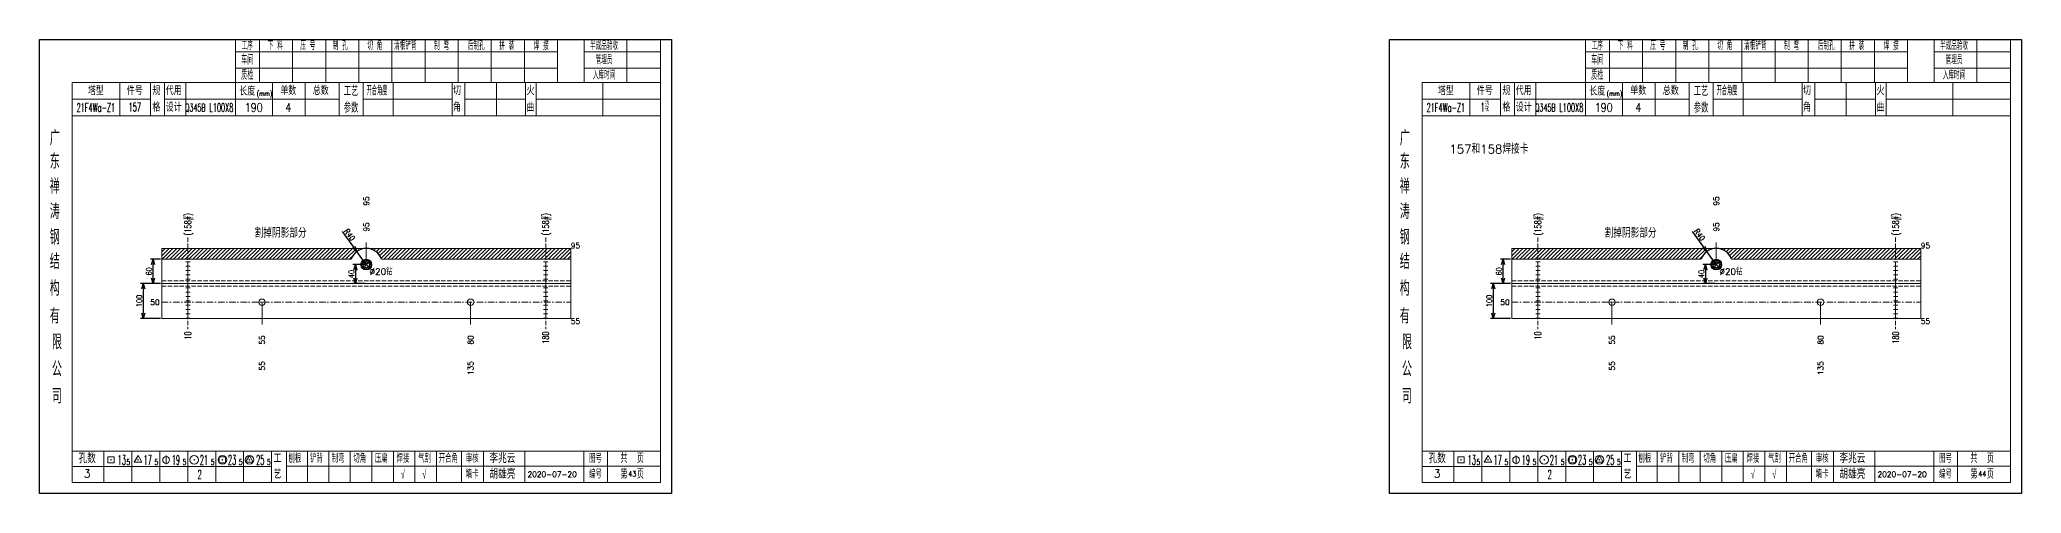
# Model space of a CAD drawing. Extents: x 1310 to 15542, y -76 to 8381.
# Drawn here: x 14626 to 15542, y 5794 to 6004 of the extents above; entities that cross this region are included whole.
import ezdxf
from ezdxf.enums import TextEntityAlignment as Align

# ---------------------------------------------------------------- set-up
doc = ezdxf.new("R2010")
doc.units = 0
doc.header["$MEASUREMENT"] = 0
doc.linetypes.add('一点画线', pattern=[5.2, 3, -1, 0.2, -1])
doc.linetypes.add('虚线', pattern=[2.75, 2, -0.75])
doc.layers.get('0').update_dxf_attribs({"linetype": 'CONTINUOUS', "lineweight": 25})
doc.layers.get('Defpoints').update_dxf_attribs({"linetype": 'CONTINUOUS'})
for name, color, linetype, lineweight in [('1', 7, 'CONTINUOUS', 25), ('2', 7, 'CONTINUOUS', 25), ('4', 7, 'CONTINUOUS', 25), ('5', 7, 'CONTINUOUS', 25)]:
    doc.layers.add(name, color=color, linetype=linetype, lineweight=lineweight)
doc.styles.add('DimFont', font='simplex.shx', dxfattribs={"width": 0.8, "bigfont": 'gbhzfs.shx'})
doc.styles.get("Standard").update_dxf_attribs({"font": 'simplex.shx', "width": 0.7, "height": 3, "bigfont": 'gbhzfs.shx'})
doc.dimstyles.new('DHDxfDimStyleOpen30', dxfattribs={"dimtxt": 2.5, "dimasz": 2.5, "dimexe": 1.25, "dimexo": 0.625, "dimtad": 2, "dimtxsty": 'DimFont', "dimblk": 'OPEN30', "dimblk1": 'OPEN30', "dimblk2": 'OPEN30', "dimcen": 2.5, "dimadec": 0, "dimazin": 0, "dimtfac": 1, "dimtmove": 0, "dimatfit": 3, "dimfxl": 0, "dimarcsym": 0})

# ---------------------------------------------------------------- blocks, each defined once
blk = doc.blocks.new('孔21.5')
at = {"layer": '5', "color": 7, "linetype": 'Continuous', "lineweight": 13}
for p, q in [((-0.1, -0.1), (0.1, 0.1)), ((0.1, -0.1), (-0.1, 0.1))]:
    blk.add_line(p, q, dxfattribs=at)
blk.add_circle((0, 0), 1, dxfattribs=at)
blk = doc.blocks.new('_OPEN30')
at = {"color": 0, "linetype": 'ByBlock', "lineweight": -2}
for p, q in [((-1, 0.27), (0, 0)), ((0, 0), (-1, -0.27)), ((0, 0), (-1, 0))]:
    blk.add_line(p, q, dxfattribs=at)
blk = doc.blocks.new('*D7')
at = {"color": 0, "linetype": 'Continuous', "lineweight": -2}
for p, q in [((14776.32, 5899.52), (14770.66, 5899.52)), ((14771.91, 5897.02), (14771.91, 5893.32)), ((14776.32, 5890.82), (14770.66, 5890.82))]:
    blk.add_line(p, q, dxfattribs=at)
at = {"layer": 'Defpoints', "color": 0, "linetype": 'Continuous'}
for p in [(14776.95, 5899.52), (14771.91, 5890.82), (14776.95, 5890.82)]:
    blk.add_point(p, dxfattribs=at)
at = {"color": 0, "linetype": 'Continuous', "lineweight": -2, "xscale": 2.5, "yscale": 2.5, "zscale": 2.5}
for p, rotation in [((14771.91, 5899.52), 90), ((14771.91, 5890.82), 270)]:
    blk.add_blockref('_OPEN30', p, dxfattribs=dict(at, rotation=rotation))
at = {"color": 0, "linetype": 'Continuous', "insert": (14770.03, 5895.17), "char_height": 2.5, "attachment_point": 5, "rotation": 90, "style": 'DimFont'}
blk.add_mtext('40', dxfattribs=at)
blk = doc.blocks.new('*D8')
at = {"color": 0, "linetype": 'Continuous', "lineweight": -2}
for p, q in [((14765.82, 5914.91), (14771.09, 5907.63)), ((14776.95, 5899.52), (14772.55, 5905.6))]:
    blk.add_line(p, q, dxfattribs=at)
at = {"layer": 'Defpoints', "color": 0, "linetype": 'Continuous'}
for p in [(14772.55, 5905.6), (14776.95, 5899.52)]:
    blk.add_point(p, dxfattribs=at)
at = {"color": 0, "linetype": 'Continuous', "lineweight": -2, "xscale": 2.5, "yscale": 2.5, "zscale": 2.5, "rotation": 305.8590580461044}
blk.add_blockref('_OPEN30', (14772.55, 5905.6), dxfattribs=at)
at = {"color": 0, "linetype": 'Continuous', "insert": (14769.24, 5913.38), "char_height": 2.5, "attachment_point": 5, "rotation": 305.85906, "style": 'DimFont'}
blk.add_mtext('R40', dxfattribs=at)
blk = doc.blocks.new('*D9')
at = {"color": 0, "linetype": 'Continuous', "lineweight": -2}
for p, q in [((14681.76, 5902.02), (14677.1, 5902.02)), ((14678.35, 5893.32), (14678.35, 5899.52)), ((14681.76, 5890.82), (14677.1, 5890.82))]:
    blk.add_line(p, q, dxfattribs=at)
at = {"layer": 'Defpoints', "color": 0, "linetype": 'Continuous'}
for p in [(14678.35, 5902.02), (14682.38, 5902.02), (14682.38, 5890.82)]:
    blk.add_point(p, dxfattribs=at)
at = {"color": 0, "linetype": 'Continuous', "lineweight": -2, "xscale": 2.5, "yscale": 2.5, "zscale": 2.5}
for p, rotation in [((14678.35, 5902.02), 90), ((14678.35, 5890.82), 270)]:
    blk.add_blockref('_OPEN30', p, dxfattribs=dict(at, rotation=rotation))
at = {"color": 0, "linetype": 'Continuous', "insert": (14676.47, 5896.42), "char_height": 2.5, "attachment_point": 5, "rotation": 90, "style": 'DimFont'}
blk.add_mtext('60', dxfattribs=at)
blk = doc.blocks.new('*D10')
at = {"color": 0, "linetype": 'Continuous', "lineweight": -2}
for p, q in [((14681.76, 5890.82), (14672.58, 5890.82)), ((14673.83, 5888.32), (14673.83, 5877.12)), ((14681.76, 5874.62), (14672.58, 5874.62))]:
    blk.add_line(p, q, dxfattribs=at)
at = {"layer": 'Defpoints', "color": 0, "linetype": 'Continuous'}
for p in [(14682.38, 5890.82), (14673.83, 5874.62), (14682.38, 5874.62)]:
    blk.add_point(p, dxfattribs=at)
at = {"color": 0, "linetype": 'Continuous', "lineweight": -2, "xscale": 2.5, "yscale": 2.5, "zscale": 2.5}
for p, rotation in [((14673.83, 5890.82), 90), ((14673.83, 5874.62), 270)]:
    blk.add_blockref('_OPEN30', p, dxfattribs=dict(at, rotation=rotation))
at = {"color": 0, "linetype": 'Continuous', "insert": (14671.95, 5882.72), "char_height": 2.5, "attachment_point": 5, "rotation": 90, "style": 'DimFont'}
blk.add_mtext('100', dxfattribs=at)
blk = doc.blocks.new('*D76')
at = {"color": 0, "linetype": 'Continuous', "lineweight": -2}
for p, q in [((15400.58, 5899.52), (15394.92, 5899.52)), ((15396.17, 5897.02), (15396.17, 5893.32)), ((15400.58, 5890.82), (15394.92, 5890.82))]:
    blk.add_line(p, q, dxfattribs=at)
at = {"layer": 'Defpoints', "color": 0, "linetype": 'Continuous'}
for p in [(15401.21, 5899.52), (15396.17, 5890.82), (15401.21, 5890.82)]:
    blk.add_point(p, dxfattribs=at)
at = {"color": 0, "linetype": 'Continuous', "lineweight": -2, "xscale": 2.5, "yscale": 2.5, "zscale": 2.5}
for p, rotation in [((15396.17, 5899.52), 90), ((15396.17, 5890.82), 270)]:
    blk.add_blockref('_OPEN30', p, dxfattribs=dict(at, rotation=rotation))
at = {"color": 0, "linetype": 'Continuous', "insert": (15394.29, 5895.17), "char_height": 2.5, "attachment_point": 5, "rotation": 90, "style": 'DimFont'}
blk.add_mtext('40', dxfattribs=at)
blk = doc.blocks.new('*D77')
at = {"color": 0, "linetype": 'Continuous', "lineweight": -2}
for p, q in [((15390.08, 5914.91), (15395.35, 5907.63)), ((15401.21, 5899.52), (15396.81, 5905.6))]:
    blk.add_line(p, q, dxfattribs=at)
at = {"layer": 'Defpoints', "color": 0, "linetype": 'Continuous'}
for p in [(15396.81, 5905.6), (15401.21, 5899.52)]:
    blk.add_point(p, dxfattribs=at)
at = {"color": 0, "linetype": 'Continuous', "lineweight": -2, "xscale": 2.5, "yscale": 2.5, "zscale": 2.5, "rotation": 305.859058046126}
blk.add_blockref('_OPEN30', (15396.81, 5905.6), dxfattribs=at)
at = {"color": 0, "linetype": 'Continuous', "insert": (15393.5, 5913.38), "char_height": 2.5, "attachment_point": 5, "rotation": 305.85906, "style": 'DimFont'}
blk.add_mtext('R40', dxfattribs=at)
blk = doc.blocks.new('*D78')
at = {"color": 0, "linetype": 'Continuous', "lineweight": -2}
for p, q in [((15306.02, 5902.02), (15301.36, 5902.02)), ((15302.61, 5893.32), (15302.61, 5899.52)), ((15306.02, 5890.82), (15301.36, 5890.82))]:
    blk.add_line(p, q, dxfattribs=at)
at = {"layer": 'Defpoints', "color": 0, "linetype": 'Continuous'}
for p in [(15302.61, 5902.02), (15306.64, 5902.02), (15306.64, 5890.82)]:
    blk.add_point(p, dxfattribs=at)
at = {"color": 0, "linetype": 'Continuous', "lineweight": -2, "xscale": 2.5, "yscale": 2.5, "zscale": 2.5}
for p, rotation in [((15302.61, 5902.02), 90), ((15302.61, 5890.82), 270)]:
    blk.add_blockref('_OPEN30', p, dxfattribs=dict(at, rotation=rotation))
at = {"color": 0, "linetype": 'Continuous', "insert": (15300.73, 5896.42), "char_height": 2.5, "attachment_point": 5, "rotation": 90, "style": 'DimFont'}
blk.add_mtext('60', dxfattribs=at)
blk = doc.blocks.new('*D79')
at = {"color": 0, "linetype": 'Continuous', "lineweight": -2}
for p, q in [((15306.02, 5890.82), (15296.84, 5890.82)), ((15298.09, 5888.32), (15298.09, 5877.12)), ((15306.02, 5874.62), (15296.84, 5874.62))]:
    blk.add_line(p, q, dxfattribs=at)
at = {"layer": 'Defpoints', "color": 0, "linetype": 'Continuous'}
for p in [(15306.64, 5890.82), (15298.09, 5874.62), (15306.64, 5874.62)]:
    blk.add_point(p, dxfattribs=at)
at = {"color": 0, "linetype": 'Continuous', "lineweight": -2, "xscale": 2.5, "yscale": 2.5, "zscale": 2.5}
for p, rotation in [((15298.09, 5890.82), 90), ((15298.09, 5874.62), 270)]:
    blk.add_blockref('_OPEN30', p, dxfattribs=dict(at, rotation=rotation))
at = {"color": 0, "linetype": 'Continuous', "insert": (15296.21, 5882.72), "char_height": 2.5, "attachment_point": 5, "rotation": 90, "style": 'DimFont'}
blk.add_mtext('100', dxfattribs=at)
blk = doc.blocks.new('CTJGK')
at = {"color": 6, "linetype": 'Continuous'}
for p, q in [((0, 209.97), (292.13, 209.97)), ((0, 0), (0, 209.97)), ((292.13, 209.97), (292.13, 0)), ((292.13, 0), (0, 0))]:
    blk.add_line(p, q, dxfattribs=at)

msp = doc.modelspace()

# ---------------------------------------------------------------- hatches: boundary and pattern name
at = {"linetype": 'Continuous'}
h = msp.add_hatch(dxfattribs=at)
h.set_pattern_fill('ANSI31', color=0, scale=10, style=0)
h.paths.add_polyline_path([(14694.441, 5907.024), (14682.382, 5907.024), (14682.382, 5902.024), (14694.441, 5902.024)])
h.paths.add_polyline_path([(14773.724, 5906.296), (14773.378, 5907.024), (14694.441, 5907.024), (14694.441, 5902.024), (14769.876, 5902.024, -0.199274)])
h.paths.add_polyline_path([(14859.883, 5907.024), (14776.947, 5907.024, -0.3178372), (14784.018, 5902.024), (14859.883, 5902.024)])
h.paths.add_polyline_path([(14871.512, 5907.024), (14859.883, 5907.024), (14859.883, 5902.024), (14871.512, 5902.024)])
h = msp.add_hatch(dxfattribs=at)
h.set_pattern_fill('ANSI31', color=0, scale=10, style=0)
h.set_pattern_definition([(45, (624.26, 0), (-0.88388348, 0.88388348), [])])
h.paths.add_polyline_path([(15318.701, 5907.024), (15306.642, 5907.024), (15306.642, 5902.024), (15318.701, 5902.024)])
h.paths.add_polyline_path([(15397.984, 5906.296), (15397.638, 5907.024), (15318.701, 5907.024), (15318.701, 5902.024), (15394.136, 5902.024, -0.199274)])
h.paths.add_polyline_path([(15484.143, 5907.024), (15401.207, 5907.024, -0.3178372), (15408.278, 5902.024), (15484.143, 5902.024)])
h.paths.add_polyline_path([(15495.772, 5907.024), (15484.143, 5907.024), (15484.143, 5902.024), (15495.772, 5902.024)])

# ---------------------------------------------------------------- linework, layer by layer
at = {"color": 7, "linetype": 'Continuous', "lineweight": 18}
for p, q in [((14682.382, 5907.024), (14682.382, 5874.624)), ((14682.382, 5907.024), (14871.512, 5907.024)), ((14682.382, 5902.024), (14769.876, 5902.024)), ((14784.018, 5902.024), (14871.512, 5902.024)), ((14871.512, 5907.024), (14871.512, 5874.624)), ((15306.642, 5907.024), (15306.642, 5874.624)), ((15306.642, 5907.024), (15495.772, 5907.024)), ((15306.642, 5902.024), (15394.136, 5902.024)), ((15408.278, 5902.024), (15495.772, 5902.024)), ((15495.772, 5907.024), (15495.772, 5874.624)), ((14682.382, 5890.824), (14871.512, 5890.824)), ((15306.642, 5890.824), (15495.772, 5890.824))]:
    msp.add_line(p, q, dxfattribs=at)
at = {"color": 7, "linetype": 'Continuous', "lineweight": 13}
for p, q in [((14776.947, 5899.524), (14776.947, 5909.824)), ((15401.207, 5899.524), (15401.207, 5909.824)), ((14728.709, 5882.124), (14728.709, 5871.824)), ((14825.185, 5882.124), (14825.185, 5871.824)), ((15352.969, 5882.124), (15352.969, 5871.824)), ((15449.445, 5882.124), (15449.445, 5871.824))]:
    msp.add_line(p, q, dxfattribs=at)
at = {"color": 8, "linetype": 'Continuous', "lineweight": 9}
for p, q in [((14775.947, 5898.524), (14777.947, 5900.524)), ((14775.947, 5900.524), (14777.947, 5898.524)), ((15400.207, 5898.524), (15402.207, 5900.524)), ((15400.207, 5900.524), (15402.207, 5898.524))]:
    msp.add_line(p, q, dxfattribs=at)
at = {"color": 1, "linetype": '虚线', "lineweight": 18}
for p, q in [((14682.382, 5892.024), (14871.512, 5892.024)), ((14682.382, 5889.624), (14871.512, 5889.624)), ((15306.642, 5892.024), (15495.772, 5892.024)), ((15306.642, 5889.624), (15495.772, 5889.624))]:
    msp.add_line(p, q, dxfattribs=at)
at = {"color": 3, "linetype": '一点画线', "lineweight": 13}
for p, q in [((14682.382, 5882.124), (14871.512, 5882.124)), ((15306.642, 5882.124), (15495.772, 5882.124))]:
    msp.add_line(p, q, dxfattribs=at)
at = {"color": 0, "linetype": 'Continuous'}
for centre, radius in [((14776.947, 5899.524), 2.467), ((14776.947, 5899.524), 2.052), ((15401.207, 5899.524), 2.467), ((15401.207, 5899.524), 2.052), ((14776.947, 5899.524), 1.414), ((15401.207, 5899.524), 1.414)]:
    msp.add_circle(centre, radius, dxfattribs=at)
for centre in [(14776.947, 5899.524), (15401.207, 5899.524)]:
    msp.add_arc(centre, 7.5, 19.471221, 160.528779, dxfattribs=at)
at = {"layer": '1', "color": 7, "linetype": 'Continuous', "lineweight": 18}
for p, q in [((14682.382, 5874.624), (14871.512, 5874.624)), ((15306.642, 5874.624), (15495.772, 5874.624))]:
    msp.add_line(p, q, dxfattribs=at)
at = {"layer": '2', "color": 216, "linetype": '虚线', "lineweight": 13}
for p, q in [((14694.441, 5912.024), (14694.441, 5869.624)), ((14859.883, 5912.024), (14859.883, 5869.624)), ((15318.701, 5912.024), (15318.701, 5869.624)), ((15484.143, 5912.024), (15484.143, 5869.624))]:
    msp.add_line(p, q, dxfattribs=at)
at = {"layer": '2', "color": 7, "linetype": 'Continuous', "lineweight": 13}
for p, q in [((14695.441, 5900.824), (14693.441, 5900.824)), ((14695.441, 5898.824), (14693.441, 5898.824)), ((14695.441, 5896.824), (14693.441, 5896.824)), ((14695.441, 5894.824), (14693.441, 5894.824)), ((14695.441, 5892.824), (14693.441, 5892.824)), ((14694.441, 5890.824), (14694.441, 5900.824)), ((14860.883, 5900.824), (14858.883, 5900.824)), ((14860.883, 5898.824), (14858.883, 5898.824)), ((14860.883, 5896.824), (14858.883, 5896.824)), ((14860.883, 5894.824), (14858.883, 5894.824)), ((14860.883, 5892.824), (14858.883, 5892.824)), ((14859.883, 5890.824), (14859.883, 5900.824)), ((15319.701, 5900.824), (15317.701, 5900.824)), ((15319.701, 5898.824), (15317.701, 5898.824)), ((15319.701, 5896.824), (15317.701, 5896.824)), ((15319.701, 5894.824), (15317.701, 5894.824)), ((15319.701, 5892.824), (15317.701, 5892.824)), ((15318.701, 5890.824), (15318.701, 5900.824)), ((15485.143, 5900.824), (15483.143, 5900.824)), ((15485.143, 5898.824), (15483.143, 5898.824)), ((15485.143, 5896.824), (15483.143, 5896.824)), ((15485.143, 5894.824), (15483.143, 5894.824)), ((15485.143, 5892.824), (15483.143, 5892.824)), ((15484.143, 5890.824), (15484.143, 5900.824)), ((14693.441, 5888.824), (14695.441, 5888.824)), ((14693.441, 5886.824), (14695.441, 5886.824)), ((14693.441, 5884.824), (14695.441, 5884.824)), ((14694.441, 5890.824), (14694.441, 5874.624)), ((14858.883, 5888.824), (14860.883, 5888.824)), ((14858.883, 5886.824), (14860.883, 5886.824)), ((14858.883, 5884.824), (14860.883, 5884.824)), ((14859.883, 5890.824), (14859.883, 5874.624)), ((15317.701, 5888.824), (15319.701, 5888.824)), ((15317.701, 5886.824), (15319.701, 5886.824)), ((15317.701, 5884.824), (15319.701, 5884.824)), ((15318.701, 5890.824), (15318.701, 5874.624)), ((15483.143, 5888.824), (15485.143, 5888.824)), ((15483.143, 5886.824), (15485.143, 5886.824)), ((15483.143, 5884.824), (15485.143, 5884.824)), ((15484.143, 5890.824), (15484.143, 5874.624)), ((14693.441, 5882.824), (14695.441, 5882.824)), ((14693.441, 5880.824), (14695.441, 5880.824)), ((14693.441, 5878.824), (14695.441, 5878.824)), ((14693.441, 5876.824), (14695.441, 5876.824)), ((14693.441, 5874.824), (14695.441, 5874.824)), ((14858.883, 5882.824), (14860.883, 5882.824)), ((14858.883, 5880.824), (14860.883, 5880.824)), ((14858.883, 5878.824), (14860.883, 5878.824)), ((14858.883, 5876.824), (14860.883, 5876.824)), ((14858.883, 5874.824), (14860.883, 5874.824)), ((15317.701, 5882.824), (15319.701, 5882.824)), ((15317.701, 5880.824), (15319.701, 5880.824)), ((15317.701, 5878.824), (15319.701, 5878.824)), ((15317.701, 5876.824), (15319.701, 5876.824)), ((15317.701, 5874.824), (15319.701, 5874.824)), ((15483.143, 5882.824), (15485.143, 5882.824)), ((15483.143, 5880.824), (15485.143, 5880.824)), ((15483.143, 5878.824), (15485.143, 5878.824)), ((15483.143, 5876.824), (15485.143, 5876.824)), ((15483.143, 5874.824), (15485.143, 5874.824))]:
    msp.add_line(p, q, dxfattribs=at)
at = {"layer": '4', "color": 1, "linetype": 'Continuous', "lineweight": 18}
for p, q in [((14625.882, 6003.651), (14625.882, 5793.681)), ((14918.012, 6003.651), (14625.882, 6003.651)), ((14716.512, 6003.651), (14716.512, 5983.811)), ((14727.542, 6003.651), (14727.542, 5983.791)), ((14742.852, 6003.651), (14742.852, 5983.791)), ((14758.172, 6003.651), (14758.172, 5983.791)), ((14773.482, 6003.651), (14773.482, 5983.791)), ((14788.792, 6003.651), (14788.792, 5983.791)), ((14804.102, 6003.651), (14804.102, 5983.791)), ((14819.422, 6003.651), (14819.422, 5983.791)), ((14834.732, 6003.651), (14834.732, 5983.791)), ((14850.042, 6003.651), (14850.042, 5983.791)), ((14865.352, 6003.651), (14865.352, 5983.811)), ((14865.352, 6003.651), (14865.352, 5983.791)), ((14877.632, 6003.651), (14877.632, 5983.791)), ((14897.382, 6003.651), (14897.382, 5983.791)), ((14912.962, 6003.651), (14912.962, 5983.791)), ((14918.012, 5973.851), (14918.012, 6003.651)), ((15250.142, 6003.651), (15250.142, 5793.681)), ((15542.272, 6003.651), (15250.142, 6003.651)), ((15340.772, 6003.651), (15340.772, 5983.811)), ((15351.802, 6003.651), (15351.802, 5983.791)), ((15367.112, 6003.651), (15367.112, 5983.791)), ((15382.432, 6003.651), (15382.432, 5983.791)), ((15397.742, 6003.651), (15397.742, 5983.791)), ((15413.052, 6003.651), (15413.052, 5983.791)), ((15428.362, 6003.651), (15428.362, 5983.791)), ((15443.682, 6003.651), (15443.682, 5983.791)), ((15458.992, 6003.651), (15458.992, 5983.791)), ((15474.302, 6003.651), (15474.302, 5983.791)), ((15489.612, 6003.651), (15489.612, 5983.811)), ((15489.612, 6003.651), (15489.612, 5983.791)), ((15501.892, 6003.651), (15501.892, 5983.791)), ((15521.642, 6003.651), (15521.642, 5983.791)), ((15537.222, 6003.651), (15537.222, 5983.791)), ((15542.272, 5973.851), (15542.272, 6003.651)), ((14865.352, 5997.921), (14716.512, 5997.921)), ((14912.962, 5997.921), (14877.632, 5997.921)), ((15489.612, 5997.921), (15340.772, 5997.921)), ((15537.222, 5997.921), (15501.892, 5997.921)), ((14865.352, 5990.441), (14716.512, 5990.441)), ((14912.962, 5990.441), (14877.632, 5990.441)), ((15489.612, 5990.441), (15340.772, 5990.441)), ((15537.222, 5990.441), (15501.892, 5990.441)), ((14640.892, 5983.791), (14640.892, 5798.731)), ((14912.962, 5983.791), (14640.892, 5983.791)), ((14677.162, 5976.031), (14640.892, 5976.031)), ((14663.012, 5983.801), (14663.012, 5968.381)), ((14677.162, 5968.381), (14677.162, 5983.791)), ((14683.662, 5968.381), (14683.662, 5983.791)), ((14764.382, 5976.081), (14683.662, 5976.081)), ((14693.532, 5983.791), (14693.532, 5968.381)), ((14716.512, 5983.811), (14716.512, 5968.381)), ((14733.632, 5983.791), (14733.632, 5968.381)), ((14748.682, 5983.791), (14748.682, 5968.381)), ((14764.382, 5983.791), (14764.382, 5968.381)), ((14775.442, 5983.791), (14775.442, 5968.381)), ((14775.442, 5976.081), (14816.692, 5976.081)), ((14789.392, 5983.791), (14789.392, 5968.381)), ((14816.692, 5983.791), (14816.692, 5968.381)), ((14822.452, 5983.791), (14822.452, 5968.381)), ((14822.452, 5976.081), (14850.532, 5976.081)), ((14837.072, 5983.791), (14837.072, 5968.381)), ((14850.532, 5983.791), (14850.532, 5968.381)), ((14855.522, 5983.791), (14855.522, 5968.381)), ((14855.522, 5976.081), (14913.142, 5976.081)), ((14886.262, 5983.791), (14886.262, 5968.381)), ((14912.962, 5798.731), (14912.962, 5983.791)), ((15265.152, 5983.791), (15265.152, 5798.731)), ((15537.222, 5983.791), (15265.152, 5983.791)), ((15301.422, 5976.031), (15265.152, 5976.031)), ((15287.272, 5983.801), (15287.272, 5968.381)), ((15301.422, 5968.381), (15301.422, 5983.791)), ((15307.922, 5968.381), (15307.922, 5983.791)), ((15388.642, 5976.081), (15307.922, 5976.081)), ((15317.792, 5983.791), (15317.792, 5968.381)), ((15340.772, 5983.811), (15340.772, 5968.381)), ((15357.892, 5983.791), (15357.892, 5968.381)), ((15372.942, 5983.791), (15372.942, 5968.381)), ((15388.642, 5983.791), (15388.642, 5968.381)), ((15399.702, 5983.791), (15399.702, 5968.381)), ((15399.702, 5976.081), (15440.952, 5976.081)), ((15413.652, 5983.791), (15413.652, 5968.381)), ((15440.952, 5983.791), (15440.952, 5968.381)), ((15446.712, 5983.791), (15446.712, 5968.381)), ((15446.712, 5976.081), (15474.792, 5976.081)), ((15461.332, 5983.791), (15461.332, 5968.381)), ((15474.792, 5983.791), (15474.792, 5968.381)), ((15479.782, 5983.791), (15479.782, 5968.381)), ((15479.782, 5976.081), (15537.402, 5976.081)), ((15510.522, 5983.791), (15510.522, 5968.381)), ((15537.222, 5798.731), (15537.222, 5983.791)), ((14913.142, 5968.381), (14640.892, 5968.381)), ((14918.012, 5793.681), (14918.012, 5973.851)), ((15537.402, 5968.381), (15265.152, 5968.381)), ((15542.272, 5793.681), (15542.272, 5973.851)), ((14640.892, 5813.261), (14912.962, 5813.261)), ((14655.582, 5813.261), (14655.582, 5798.731)), ((14668.512, 5798.731), (14668.512, 5813.261)), ((14681.442, 5813.261), (14681.442, 5798.731)), ((14694.362, 5798.731), (14694.362, 5813.261)), ((14707.292, 5813.261), (14707.292, 5798.731)), ((14720.222, 5798.731), (14720.222, 5813.261)), ((14733.142, 5798.731), (14733.142, 5813.261)), ((14740.012, 5798.731), (14740.012, 5813.261)), ((14749.672, 5798.731), (14749.672, 5813.261)), ((14759.612, 5798.731), (14759.612, 5813.261)), ((14769.552, 5798.731), (14769.552, 5813.261)), ((14779.502, 5798.731), (14779.502, 5813.261)), ((14789.442, 5798.731), (14789.442, 5813.261)), ((14799.382, 5798.731), (14799.382, 5813.261)), ((14809.332, 5798.731), (14809.332, 5813.261)), ((14820.972, 5798.731), (14820.972, 5813.261)), ((14831.122, 5798.731), (14831.122, 5813.261)), ((14850.182, 5798.731), (14850.182, 5813.261)), ((14877.562, 5798.731), (14877.562, 5813.261)), ((14888.522, 5798.731), (14888.522, 5813.261)), ((15265.152, 5813.261), (15537.222, 5813.261)), ((15279.842, 5813.261), (15279.842, 5798.731)), ((15292.772, 5798.731), (15292.772, 5813.261)), ((15305.702, 5813.261), (15305.702, 5798.731)), ((15318.622, 5798.731), (15318.622, 5813.261)), ((15331.552, 5813.261), (15331.552, 5798.731)), ((15344.482, 5798.731), (15344.482, 5813.261)), ((15357.402, 5798.731), (15357.402, 5813.261)), ((15364.272, 5798.731), (15364.272, 5813.261)), ((15373.932, 5798.731), (15373.932, 5813.261)), ((15383.872, 5798.731), (15383.872, 5813.261)), ((15393.812, 5798.731), (15393.812, 5813.261)), ((15403.762, 5798.731), (15403.762, 5813.261)), ((15413.702, 5798.731), (15413.702, 5813.261)), ((15423.642, 5798.731), (15423.642, 5813.261)), ((15433.592, 5798.731), (15433.592, 5813.261)), ((15445.232, 5798.731), (15445.232, 5813.261)), ((15455.382, 5798.731), (15455.382, 5813.261)), ((15474.442, 5798.731), (15474.442, 5813.261)), ((15501.822, 5798.731), (15501.822, 5813.261)), ((15512.782, 5798.731), (15512.782, 5813.261)), ((14733.142, 5806.131), (14640.892, 5806.131)), ((14739.972, 5806.291), (14912.962, 5806.291)), ((15357.402, 5806.131), (15265.152, 5806.131)), ((15364.232, 5806.291), (15537.222, 5806.291)), ((14625.882, 5793.681), (14918.012, 5793.681)), ((14640.892, 5798.731), (14912.962, 5798.731)), ((15250.142, 5793.681), (15542.272, 5793.681)), ((15265.152, 5798.731), (15537.222, 5798.731))]:
    msp.add_line(p, q, dxfattribs=at)
at = {"layer": '4', "color": 7, "linetype": 'Continuous', "lineweight": 13}
for p, q in [((14657.468, 5807.767), (14657.468, 5810.595)), ((14657.468, 5810.595), (14660.296, 5810.595)), ((14660.296, 5810.595), (14660.296, 5807.767)), ((14671.382, 5811.181), (14669.65, 5808.181)), ((14673.114, 5808.181), (14671.382, 5811.181)), ((14684.382, 5811.181), (14684.382, 5807.181)), ((14708.968, 5807.767), (14708.968, 5810.595)), ((14708.968, 5810.595), (14711.796, 5810.595)), ((14711.796, 5810.595), (14711.796, 5807.767)), ((14722.882, 5811.181), (14721.15, 5808.181)), ((14724.614, 5808.181), (14722.882, 5811.181)), ((15281.728, 5807.767), (15281.728, 5810.595)), ((15281.728, 5810.595), (15284.556, 5810.595)), ((15284.556, 5810.595), (15284.556, 5807.767)), ((15295.642, 5811.181), (15293.91, 5808.181)), ((15297.374, 5808.181), (15295.642, 5811.181)), ((15308.642, 5811.181), (15308.642, 5807.181)), ((15333.228, 5807.767), (15333.228, 5810.595)), ((15333.228, 5810.595), (15336.056, 5810.595)), ((15336.056, 5810.595), (15336.056, 5807.767)), ((15347.142, 5811.181), (15345.41, 5808.181)), ((15348.874, 5808.181), (15347.142, 5811.181)), ((14660.296, 5807.767), (14657.468, 5807.767)), ((14658.682, 5808.981), (14659.082, 5809.381)), ((14659.082, 5808.981), (14658.682, 5809.381)), ((14669.65, 5808.181), (14673.114, 5808.181)), ((14671.182, 5808.981), (14671.582, 5809.381)), ((14671.582, 5808.981), (14671.182, 5809.381)), ((14697.182, 5808.981), (14697.582, 5809.381)), ((14697.582, 5808.981), (14697.182, 5809.381)), ((14711.796, 5807.767), (14708.968, 5807.767)), ((14710.182, 5808.981), (14710.582, 5809.381)), ((14710.582, 5808.981), (14710.182, 5809.381)), ((14721.15, 5808.181), (14724.614, 5808.181)), ((14722.682, 5808.981), (14723.082, 5809.381)), ((14723.082, 5808.981), (14722.682, 5809.381)), ((15284.556, 5807.767), (15281.728, 5807.767)), ((15282.942, 5808.981), (15283.342, 5809.381)), ((15283.342, 5808.981), (15282.942, 5809.381)), ((15293.91, 5808.181), (15297.374, 5808.181)), ((15295.442, 5808.981), (15295.842, 5809.381)), ((15295.842, 5808.981), (15295.442, 5809.381)), ((15321.442, 5808.981), (15321.842, 5809.381)), ((15321.842, 5808.981), (15321.442, 5809.381)), ((15336.056, 5807.767), (15333.228, 5807.767)), ((15334.442, 5808.981), (15334.842, 5809.381)), ((15334.842, 5808.981), (15334.442, 5809.381)), ((15345.41, 5808.181), (15348.874, 5808.181)), ((15346.942, 5808.981), (15347.342, 5809.381)), ((15347.342, 5808.981), (15346.942, 5809.381))]:
    msp.add_line(p, q, dxfattribs=at)
for centre, radius in [((14684.382, 5809.181), 1.6), ((14697.382, 5809.181), 2), ((14710.382, 5809.181), 2), ((14722.882, 5809.181), 2), ((15308.642, 5809.181), 1.6), ((15321.642, 5809.181), 2), ((15334.642, 5809.181), 2), ((15347.142, 5809.181), 2)]:
    msp.add_circle(centre, radius, dxfattribs=at)

# ---------------------------------------------------------------- block references
at = {"color": 0, "linetype": 'Continuous'}
for p in [(14625.882, 5793.681), (15250.142, 5793.681)]:
    msp.add_blockref('CTJGK', p, dxfattribs=at)
at = {"layer": '1', "color": 8, "linetype": 'Continuous', "lineweight": 9, "xscale": 1.5, "yscale": 1.5, "zscale": 1.5}
for p in [(14728.709, 5882.124), (14825.185, 5882.124), (15352.969, 5882.124), (15449.445, 5882.124)]:
    msp.add_blockref('孔21.5', p, dxfattribs=at)

# ---------------------------------------------------------------- texts
at = {"color": 7, "linetype": 'Continuous', "lineweight": 13}
for p in [(14776.947, 5926.824), (15401.207, 5926.824)]:
    msp.add_text('95', height=2.5, rotation=90, dxfattribs=at).set_placement(p, align=Align.MIDDLE_LEFT)
at = {"color": 8, "linetype": 'Continuous', "lineweight": 9}
for p in [(14776.947, 5914.824), (15401.207, 5914.824)]:
    msp.add_text('95', height=2.5, rotation=90, dxfattribs=at).set_placement(p, align=Align.MIDDLE_LEFT)
at = {"color": 7, "linetype": 'Continuous', "lineweight": 13}
for p in [(14871.512, 5908.324), (15495.772, 5908.324)]:
    msp.add_text('95', height=2.5, dxfattribs=at).set_placement(p, align=Align.MIDDLE_LEFT)
for p in [(14783.744, 5893.886), (15408.004, 5893.886)]:
    msp.add_text('%%C20钻', height=3, dxfattribs=at).set_placement(p, align=Align.BOTTOM_CENTER)
for p in [(14681.382, 5882.124), (15305.642, 5882.124)]:
    msp.add_text('50', height=2.5, dxfattribs=at).set_placement(p, align=Align.MIDDLE_RIGHT)
at = {"layer": '1', "color": 7, "linetype": 'Continuous', "lineweight": 13}
for p in [(14871.512, 5873.324), (15495.772, 5873.324)]:
    msp.add_text('55', height=2.5, dxfattribs=at).set_placement(p, align=Align.MIDDLE_LEFT)
at = {"layer": '1', "color": 8, "linetype": 'Continuous', "lineweight": 9}
for s, p in [('55', (14728.709, 5866.824)), ('80', (14825.185, 5866.824)), ('55', (15352.969, 5866.824)), ('80', (15449.445, 5866.824))]:
    msp.add_text(s, height=2.5, rotation=90, dxfattribs=at).set_placement(p, align=Align.MIDDLE_RIGHT)
at = {"layer": '1', "color": 7, "linetype": 'Continuous', "lineweight": 13}
for s, p in [('55', (14728.709, 5854.824)), ('135', (14825.185, 5854.824)), ('55', (15352.969, 5854.824)), ('135', (15449.445, 5854.824))]:
    msp.add_text(s, height=2.5, rotation=90, dxfattribs=at).set_placement(p, align=Align.MIDDLE_RIGHT)
at = {"layer": '2', "color": 7, "linetype": 'Continuous', "lineweight": 13, "width": 0.7}
for p in [(14694.441, 5913.024), (14859.883, 5913.024), (15318.701, 5913.024), (15484.143, 5913.024)]:
    msp.add_text('(158#)', height=3, rotation=90, dxfattribs=at).set_placement(p, align=Align.MIDDLE_LEFT)
for s, p in [('10', (14694.441, 5868.624)), ('180', (14859.883, 5868.624)), ('10', (15318.701, 5868.624)), ('180', (15484.143, 5868.624))]:
    msp.add_text(s, height=3, rotation=90, dxfattribs=at).set_placement(p, align=Align.MIDDLE_RIGHT)
at = {"layer": '4', "color": 1, "linetype": 'Continuous', "lineweight": 25}
for s, height, width, p in [('工序', 3.7, 0.7, (14721.882, 6000.781)), ('下 料', 3.7, 0.7, (14734.882, 6000.781)), ('压 号', 3.7, 0.7, (14749.882, 6000.781)), ('制 孔', 3.7, 0.7, (14764.882, 6000.781)), ('切 角', 3.7, 0.7, (14780.882, 6000.781)), ('清根铲背 ', 3.7, 0.7, (14795.882, 6000.781)), (' 制 弯', 3.7, 0.7, (14810.882, 6000.781)), (' 后制孔', 3.7, 0.7, (14826.882, 6000.781)), ('拼 装', 3.7, 0.7, (14841.882, 6000.781)), (' 焊 接', 3.7, 0.7, (14856.882, 6000.781)), ('半成品验收', 3.7, 0.7, (14886.882, 6000.781)), ('工序', 3.7, 0.7, (15346.142, 6000.781)), ('下 料', 3.7, 0.7, (15359.142, 6000.781)), ('压 号', 3.7, 0.7, (15374.142, 6000.781)), ('制 孔', 3.7, 0.7, (15389.142, 6000.781)), ('切 角', 3.7, 0.7, (15405.142, 6000.781)), ('清根铲背 ', 3.7, 0.7, (15420.142, 6000.781)), (' 制 弯', 3.7, 0.7, (15435.142, 6000.781)), (' 后制孔', 3.7, 0.7, (15451.142, 6000.781)), ('拼 装', 3.7, 0.7, (15466.142, 6000.781)), (' 焊 接', 3.7, 0.7, (15481.142, 6000.781)), ('半成品验收', 3.7, 0.7, (15511.142, 6000.781)), ('车间', 4, 0.7, (14721.882, 5994.181)), ('管理员', 3.7, 0.7, (14886.882, 5994.181)), ('车间', 4, 0.7, (15346.142, 5994.181)), ('管理员', 3.7, 0.7, (15511.142, 5994.181)), ('质检', 4, 0.7, (14721.882, 5987.121)), ('入库时间', 3.7, 0.7, (14886.882, 5987.121)), ('质检', 4, 0.7, (15346.142, 5987.121)), ('入库时间', 3.7, 0.7, (15511.142, 5987.121)), ('(mm)', 2.24, 0.7, (14729.882, 5978.681)), ('参数', 4.8, 0.7, (14769.882, 5972.231)), ('工艺', 4.8, 0.7, (14769.882, 5979.941)), ('开合角度', 4, 0.6, (14781.882, 5979.941)), ('1段', 4, 0.5, (15294.142, 5972.451)), ('(mm)', 2.24, 0.7, (15354.142, 5978.681)), ('参数', 4.8, 0.7, (15394.142, 5972.231)), ('工艺', 4.8, 0.7, (15394.142, 5979.941)), ('开合角度', 4, 0.6, (15406.142, 5979.941)), ('21F4Wa-Z1', 4, 0.5, (14651.882, 5972.201)), ('157', 4, 0.5, (14669.882, 5972.451)), ('Q345B', 3.5, 0.5, (14697.882, 5972.181)), ('L100X8', 4, 0.5, (14709.882, 5972.181)), ('190', 4, 0.8, (14724.882, 5972.231)), ('4', 4, 0.8, (14740.882, 5972.231)), ('21F4Wa-Z1', 4, 0.5, (15276.142, 5972.201)), ('Q345B', 3.5, 0.5, (15322.142, 5972.181)), ('L100X8', 4, 0.5, (15334.142, 5972.181)), ('190', 4, 0.8, (15349.142, 5972.231)), ('4', 4, 0.8, (15365.142, 5972.231)), ('广', 6.96, 0.7, (14632.882, 5958.151)), ('广', 6.96, 0.7, (15257.142, 5958.151)), ('东', 6.96, 0.7, (14632.882, 5947.361)), ('东', 6.96, 0.7, (15257.142, 5947.361)), ('禅', 6.96, 0.7, (14632.882, 5935.771)), ('禅', 6.96, 0.7, (15257.142, 5935.771)), ('涛', 6.96, 0.7, (14632.882, 5924.171)), ('涛', 6.96, 0.7, (15257.142, 5924.171)), ('钢', 6.96, 0.7, (14632.882, 5912.281)), ('钢', 6.96, 0.7, (15257.142, 5912.281)), ('结', 6.96, 0.7, (14632.882, 5900.971)), ('结', 6.96, 0.7, (15257.142, 5900.971)), ('构', 6.96, 0.7, (14632.882, 5888.591)), ('构', 6.96, 0.7, (15257.142, 5888.591)), ('有', 6.96, 0.7, (14632.882, 5875.781)), ('有', 6.96, 0.7, (15257.142, 5875.781)), ('限', 6.96, 0.7, (14633.882, 5863.781)), ('限', 6.96, 0.7, (15258.142, 5863.781)), ('公', 6.96, 0.7, (14633.882, 5851.241)), ('公', 6.96, 0.7, (15258.142, 5851.241)), ('司', 6.96, 0.7, (14633.882, 5838.761)), ('司', 6.96, 0.7, (15258.142, 5838.761)), ('13', 4.47, 0.5, (14663.882, 5809.181)), ('17', 4.47, 0.5, (14675.882, 5809.181)), ('19', 4.47, 0.5, (14688.882, 5809.181)), ('21', 4.47, 0.5, (14701.882, 5809.181)), ('23', 4.47, 0.5, (14714.882, 5809.181)), ('25', 4.47, 0.5, (14727.882, 5809.181)), ('刨根', 3.7, 0.8, (14743.882, 5809.781)), ('铲背', 3.7, 0.8, (14753.882, 5809.781)), ('制弯', 3.7, 0.8, (14763.882, 5809.781)), ('切角', 3.7, 0.8, (14773.882, 5809.781)), ('压扁', 3.7, 0.8, (14783.882, 5809.781)), ('焊接', 3.7, 0.8, (14793.882, 5809.781)), ('气割', 3.7, 0.8, (14803.882, 5809.781)), ('开合角', 3.7, 0.8, (14814.882, 5809.781)), ('审核', 3.7, 0.8, (14825.882, 5809.781)), ('图号', 3.7, 0.8, (14882.882, 5809.781)), ('共  页', 4, 0.8, (14899.882, 5809.781)), ('13', 4.47, 0.5, (15288.142, 5809.181)), ('17', 4.47, 0.5, (15300.142, 5809.181)), ('19', 4.47, 0.5, (15313.142, 5809.181)), ('21', 4.47, 0.5, (15326.142, 5809.181)), ('23', 4.47, 0.5, (15339.142, 5809.181)), ('25', 4.47, 0.5, (15352.142, 5809.181)), ('刨根', 3.7, 0.8, (15368.142, 5809.781)), ('铲背', 3.7, 0.8, (15378.142, 5809.781)), ('制弯', 3.7, 0.8, (15388.142, 5809.781)), ('切角', 3.7, 0.8, (15398.142, 5809.781)), ('压扁', 3.7, 0.8, (15408.142, 5809.781)), ('焊接', 3.7, 0.8, (15418.142, 5809.781)), ('气割', 3.7, 0.8, (15428.142, 5809.781)), ('开合角', 3.7, 0.8, (15439.142, 5809.781)), ('审核', 3.7, 0.8, (15450.142, 5809.781)), ('图号', 3.7, 0.8, (15507.142, 5809.781)), ('共  页', 4, 0.8, (15524.142, 5809.781)), ('5', 2.68, 0.6, (14666.882, 5808.181)), ('5', 2.68, 0.6, (14679.882, 5808.181)), ('5', 2.68, 0.6, (14692.882, 5808.181)), ('2', 4, 0.5, (14699.882, 5802.431)), ('5', 2.68, 0.6, (14705.882, 5808.181)), ('5', 2.68, 0.6, (14718.882, 5808.181)), ('5', 2.68, 0.6, (14731.882, 5808.181)), ('√', 4, 0.6, (14793.882, 5802.511)), ('√', 4, 0.6, (14803.822, 5802.511)), ('填卡', 3.7, 0.8, (14825.882, 5802.511)), ('编号', 3.7, 0.8, (14882.882, 5802.511)), ('第  页', 4, 0.8, (14899.882, 5802.511)), ('5', 2.68, 0.6, (15291.142, 5808.181)), ('5', 2.68, 0.6, (15304.142, 5808.181)), ('5', 2.68, 0.6, (15317.142, 5808.181)), ('2', 4, 0.5, (15324.142, 5802.431)), ('5', 2.68, 0.6, (15330.142, 5808.181)), ('5', 2.68, 0.6, (15343.142, 5808.181)), ('5', 2.68, 0.6, (15356.142, 5808.181)), ('√', 4, 0.6, (15418.142, 5802.511)), ('√', 4, 0.6, (15428.082, 5802.511)), ('填卡', 3.7, 0.8, (15450.142, 5802.511)), ('编号', 3.7, 0.8, (15507.142, 5802.511)), ('第  页', 4, 0.8, (15524.142, 5802.511))]:
    msp.add_text(s, height=height, dxfattribs=dict(at, width=width)).set_placement(p, align=Align.MIDDLE_CENTER)
for s, height, p in [('塔型', 3.7, (14651.882, 5979.911)), ('件号', 3.7, (14669.882, 5979.911)), ('规', 3.7, (14679.882, 5979.941)), ('代用', 3.7, (14687.882, 5979.941)), ('长度', 3.7, (14721.882, 5979.681)), ('单数', 3.7, (14740.882, 5979.941)), ('总数', 3.7, (14755.882, 5979.941)), ('切', 3.7, (14818.882, 5979.941)), ('火', 3.7, (14852.882, 5979.941)), ('塔型', 3.7, (15276.142, 5979.911)), ('件号', 3.7, (15294.142, 5979.911)), ('规', 3.7, (15304.142, 5979.941)), ('代用', 3.7, (15312.142, 5979.941)), ('长度', 3.7, (15346.142, 5979.681)), ('单数', 3.7, (15365.142, 5979.941)), ('总数', 3.7, (15380.142, 5979.941)), ('切', 3.7, (15443.142, 5979.941)), ('火', 3.7, (15477.142, 5979.941)), ('格', 3.7, (14679.882, 5972.231)), ('设计', 3.7, (14687.882, 5972.231)), ('角', 3.7, (14818.882, 5972.231)), ('曲', 3.7, (14852.882, 5972.231)), ('格', 3.7, (15304.142, 5972.231)), ('设计', 3.7, (15312.142, 5972.231)), ('角', 3.7, (15443.142, 5972.231)), ('曲', 3.7, (15477.142, 5972.231)), ('孔数', 4, (14647.882, 5809.701)), ('工', 3.7, (14735.882, 5809.781)), ('李兆云', 4, (14839.882, 5809.781)), ('孔数', 4, (15272.142, 5809.701)), ('工', 3.7, (15360.142, 5809.781)), ('李兆云', 4, (15464.142, 5809.781)), ('3', 3.7, (14647.882, 5802.871)), ('艺', 3.7, (14735.882, 5802.431)), ('胡雄亮', 4, (14839.882, 5802.511)), ('2020-07-20', 2.5, (14862.882, 5802.511)), ('3', 3.7, (15272.142, 5802.871)), ('艺', 3.7, (15360.142, 5802.431)), ('胡雄亮', 4, (15464.142, 5802.511)), ('2020-07-20', 2.5, (15487.142, 5802.511))]:
    msp.add_text(s, height=height, dxfattribs=at).set_placement(p, align=Align.MIDDLE_CENTER)
at = {"layer": '4', "color": 4, "linetype": 'Continuous', "lineweight": 25}
msp.add_text('157和158焊接卡', height=4, dxfattribs=at).set_placement((15296.023, 5952.961), align=Align.MIDDLE_CENTER)
at = {"layer": '4', "color": 2, "linetype": 'Continuous', "lineweight": 25}
for p in [(14737.335, 5914.053), (15361.595, 5914.053)]:
    msp.add_text('割掉阴影部分', height=4, dxfattribs=at).set_placement(p, align=Align.MIDDLE_CENTER)
at = {"layer": '4', "color": 6, "linetype": 'Continuous', "lineweight": 25, "width": 0.8}
for s, p in [('43', (14899.907, 5802.739)), ('44', (15524.167, 5802.739))]:
    msp.add_text(s, height=2.5, dxfattribs=at).set_placement(p, align=Align.MIDDLE_CENTER)

# ---------------------------------------------------------------- dimensions: what is measured, and where the dimension line sits
at = {"color": 0, "linetype": 'Continuous'}
for center, mpoint, picture, middle in [((14776.947, 5899.524), (14772.553, 5905.603), '*D8', (14767.724, 5912.284)), ((15401.207, 5899.524), (15396.813, 5905.603), '*D77', (15393.504, 5913.382))]:
    dim = msp.add_radius_dim(center=center, mpoint=mpoint, text='R40', dimstyle='DHDxfDimStyleOpen30', dxfattribs=at)
    dim.commit()
    dim.dimension.update_dxf_attribs({"geometry": picture, "text_midpoint": middle})
for base, p1, p2, text, picture, middle in [((14678.346, 5902.024), (14682.382, 5890.824), (14682.382, 5902.024), '60', '*D9', (14676.471, 5896.424)), ((15302.606, 5902.024), (15306.642, 5890.824), (15306.642, 5902.024), '60', '*D78', (15300.731, 5896.424)), ((14771.907, 5890.824), (14776.947, 5899.524), (14776.947, 5890.824), '40', '*D7', (14770.032, 5895.174)), ((15396.167, 5890.824), (15401.207, 5899.524), (15401.207, 5890.824), '40', '*D76', (15394.292, 5895.174)), ((14673.828, 5874.624), (14682.382, 5890.824), (14682.382, 5874.624), '100', '*D10', (14671.953, 5882.724)), ((15298.088, 5874.624), (15306.642, 5890.824), (15306.642, 5874.624), '100', '*D79', (15296.213, 5882.724))]:
    dim = msp.add_linear_dim(base=base, p1=p1, p2=p2, angle=90, text=text, dimstyle='DHDxfDimStyleOpen30', dxfattribs=at)
    dim.commit()
    dim.dimension.update_dxf_attribs({"geometry": picture, "text_midpoint": middle})

doc.saveas('drawing.dxf')
